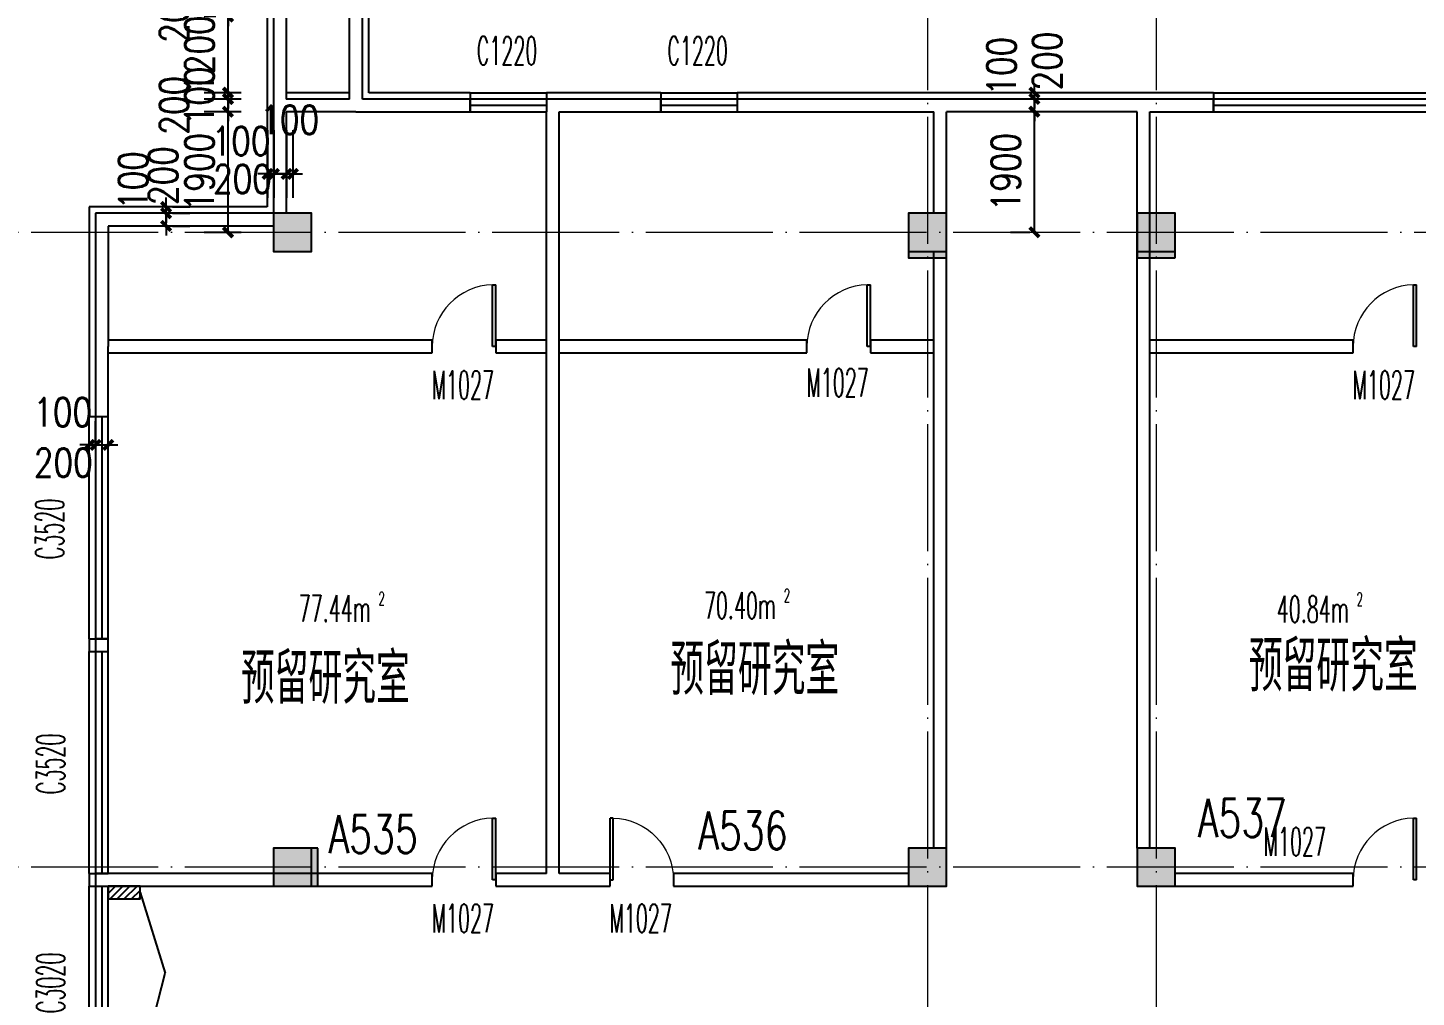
# Model space of a CAD drawing. Extents: x 1417642 to 3570900, y 124798 to 1191112.
# Drawn here: x 1439635 to 1461497, y 226385 to 241656 of the extents above; entities that cross this region are included whole.
import ezdxf

# ---------------------------------------------------------------- set-up
doc = ezdxf.new("R2010")
doc.units = 0
doc.header["$LTSCALE"] = 1000
doc.header["$MEASUREMENT"] = 0
doc.linetypes.add('DOTE', pattern=[2.42, 2, -0.2, 0.02, -0.2])
doc.layers.get('0').update_dxf_attribs({"linetype": 'CONTINUOUS'})
doc.layers.get('Defpoints').update_dxf_attribs({"linetype": 'CONTINUOUS'})
for name, color, linetype in [('colu', 2, 'CONTINUOUS'), ('COLUMN', 9, 'CONTINUOUS'), ('DOTE', 1, 'DOTE'), ('PUB_DIM', 3, 'CONTINUOUS'), ('PUB_HATCH', 8, 'CONTINUOUS'), ('PUB_TEXT', 40, 'CONTINUOUS'), ('SPACE', 7, 'CONTINUOUS'), ('STAIR', 2, 'CONTINUOUS'), ('SURFACE', 6, 'CONTINUOUS'), ('tiaozheng', 20, 'CONTINUOUS'), ('WALL', 4, 'CONTINUOUS'), ('WALL-MOVE', 6, 'CONTINUOUS'), ('WINDOW', 2, 'CONTINUOUS'), ('WINDOW_TEXT', 7, 'CONTINUOUS'), ('填充', 252, 'CONTINUOUS'), ('柱填充', 8, 'CONTINUOUS')]:
    doc.layers.add(name, color=color, linetype=linetype)
doc.styles.add('_TCH_SPACE', font='ROMANS', dxfattribs={"width": 0.7, "height": 5, "bigfont": 'Z'})
doc.styles.add('_TCH_WINDOW', font='ROMANS.shx', dxfattribs={"width": 0.7, "height": 400, "bigfont": 'Z.shx'})
doc.styles.add('DIM_FONT', font='SIMPLEX.shx', dxfattribs={"width": 0.8})
doc.styles.add('Z', font='ROMANS', dxfattribs={"width": 0.7, "bigfont": 'Z'})
doc.dimstyles.new('DIMN150', dxfattribs={"dimscale": 1.5, "dimtxt": 300, "dimasz": 100, "dimexe": 250, "dimexo": 300, "dimgap": 150, "dimtad": 1, "dimdec": 0, "dimzin": 0, "dimdsep": 46, "dimtxsty": 'DIM_FONT', "dimblk": 'ARCHTICK', "dimcen": 0.09, "dimdle": 1.5, "dimclrt": 7, "dimazin": 2, "dimtfac": 1, "dimtdec": 0, "dimtix": 1, "dimtmove": 2, "dimatfit": 3, "dimldrblk": 'ARCHTICK', "dimfxl": 1, "dimtolj": 1, "dimtzin": 0, "dimarcsym": 0})

# ---------------------------------------------------------------- blocks, each defined once
blk = doc.blocks.new('896')
at = {"layer": '柱填充'}
h = blk.add_hatch(color=256, dxfattribs=at)
h.paths.add_polyline_path([(1580873, 568265), (1580873, 568965), (1580273, 568965), (1580273, 568265)])
h.paths.add_polyline_path([(1572873, 568265), (1572873, 568965), (1572273, 568965), (1572273, 568265)])
h.paths.add_polyline_path([(1564873, 568265), (1564873, 568965), (1564273, 568965), (1564273, 568265)])
h.paths.add_polyline_path([(1556873, 568265), (1556873, 568965), (1556273, 568965), (1556273, 568265)])
h.paths.add_polyline_path([(1546873, 568265), (1546873, 568965), (1546273, 568965), (1546273, 568265)])
h.paths.add_polyline_path([(1536873, 568265), (1536873, 568965), (1536273, 568965), (1536273, 568265)])
h.paths.add_polyline_path([(1533273, 568265), (1533273, 568965), (1532673, 568965), (1532673, 568265)])
h.paths.add_polyline_path([(1523273, 568365), (1523273, 568965), (1522673, 568965), (1522673, 568365)])
h.paths.add_polyline_path([(1590123, 558965), (1589423, 558965), (1589423, 558365), (1590123, 558365)])
h.paths.add_polyline_path([(1580923, 558365), (1580923, 559065), (1580223, 559065), (1580223, 558365)])
h.paths.add_polyline_path([(1572923, 558365), (1572923, 559065), (1572223, 559065), (1572223, 558365)])
h.paths.add_polyline_path([(1564923, 558365), (1564923, 559065), (1564223, 559065), (1564223, 558365)])
h.paths.add_polyline_path([(1556923, 558365), (1556923, 559065), (1556223, 559065), (1556223, 558365)])
h.paths.add_polyline_path([(1546923, 558365), (1546923, 559065), (1546223, 559065), (1546223, 558365)])
h.paths.add_polyline_path([(1536873, 558365), (1536873, 558965), (1536273, 558965), (1536273, 558365)])
h.paths.add_polyline_path([(1533273, 558365), (1533273, 558965), (1532673, 558965), (1532673, 558365)])
h.paths.add_polyline_path([(1523372, 558965), (1522672, 558965), (1522672, 558365), (1523372, 558365)])
h.paths.add_polyline_path([(1590123, 554765), (1590123, 555365), (1589523, 555365), (1589523, 554765)])
h.paths.add_polyline_path([(1580873, 554765), (1580873, 555365), (1580273, 555365), (1580273, 554765)])
h.paths.add_polyline_path([(1572873, 554765), (1572873, 555365), (1572273, 555365), (1572273, 554765)])
h.paths.add_polyline_path([(1564873, 554765), (1564873, 555365), (1564273, 555365), (1564273, 554765)])
h.paths.add_polyline_path([(1556873, 554765), (1556873, 555365), (1556273, 555365), (1556273, 554765)])
h.paths.add_polyline_path([(1546873, 554765), (1546873, 555365), (1546273, 555365), (1546273, 554765)])
h.paths.add_polyline_path([(1536873, 554765), (1536873, 555365), (1536273, 555365), (1536273, 554765)])
h.paths.add_polyline_path([(1533273, 554765), (1533273, 555365), (1532673, 555365), (1532673, 554765)])
h.paths.add_polyline_path([(1523372, 555365), (1522672, 555365), (1522672, 554765), (1523372, 554765)])
h.paths.add_polyline_path([(1590123, 546765), (1590123, 547365), (1589523, 547365), (1589523, 546765)])
h.paths.add_polyline_path([(1580873, 546765), (1580873, 547365), (1580273, 547365), (1580273, 546765)])
h.paths.add_polyline_path([(1572873, 546765), (1572873, 547365), (1572273, 547365), (1572273, 546765)])
h.paths.add_polyline_path([(1564873, 546765), (1564873, 547365), (1564273, 547365), (1564273, 546765)])
h.paths.add_polyline_path([(1556873, 546765), (1556873, 547365), (1556273, 547365), (1556273, 546765)])
h.paths.add_polyline_path([(1546873, 546715), (1546873, 547415), (1546173, 547415), (1546173, 546715)])
h.paths.add_polyline_path([(1536973, 546715), (1536973, 547415), (1536273, 547415), (1536273, 546715)])
h.paths.add_polyline_path([(1533273, 546715), (1533273, 547415), (1532573, 547415), (1532573, 546715)])
h.paths.add_polyline_path([(1523372, 547365), (1522672, 547365), (1522672, 546765), (1523372, 546765)])
h.paths.add_polyline_path([(1546873, 539365), (1546173, 539365), (1546173, 538765), (1546873, 538765)])
h.paths.add_polyline_path([(1536973, 538715), (1536973, 539415), (1536273, 539415), (1536273, 538715)])
h.paths.add_polyline_path([(1533273, 538715), (1533273, 539415), (1532573, 539415), (1532573, 538715)])
h.paths.add_polyline_path([(1523372, 539365), (1522672, 539365), (1522672, 538765), (1523372, 538765)])
h.paths.add_polyline_path([(1546873, 531365), (1546173, 531365), (1546173, 530765), (1546873, 530765)])
h.paths.add_polyline_path([(1536973, 530715), (1536973, 531415), (1536273, 531415), (1536273, 530715)])
h.paths.add_polyline_path([(1533273, 530715), (1533273, 531415), (1532573, 531415), (1532573, 530715)])
h.paths.add_polyline_path([(1523372, 531365), (1522672, 531365), (1522672, 530765), (1523372, 530765)])
h.paths.add_polyline_path([(1546873, 523365), (1546173, 523365), (1546173, 522765), (1546873, 522765)])
h.paths.add_polyline_path([(1536973, 522715), (1536973, 523415), (1536273, 523415), (1536273, 522715)])
h.paths.add_polyline_path([(1533273, 522715), (1533273, 523415), (1532573, 523415), (1532573, 522715)])
h.paths.add_polyline_path([(1523372, 523365), (1522672, 523365), (1522672, 522765), (1523372, 522765)])
h.paths.add_polyline_path([(1546873, 515365), (1546173, 515365), (1546173, 514765), (1546873, 514765)])
h.paths.add_polyline_path([(1536973, 514715), (1536973, 515415), (1536273, 515415), (1536273, 514715)])
h.paths.add_polyline_path([(1533273, 514715), (1533273, 515415), (1532573, 515415), (1532573, 514715)])
h.paths.add_polyline_path([(1523372, 515365), (1522672, 515365), (1522672, 514765), (1523372, 514765)])
h.paths.add_polyline_path([(1546873, 507365), (1546173, 507365), (1546173, 506765), (1546873, 506765)])
h.paths.add_polyline_path([(1536973, 506715), (1536973, 507415), (1536273, 507415), (1536273, 506715)])
h.paths.add_polyline_path([(1533273, 506715), (1533273, 507415), (1532573, 507415), (1532573, 506715)])
h.paths.add_polyline_path([(1523372, 507365), (1522672, 507365), (1522672, 506765), (1523372, 506765)])
h.paths.add_polyline_path([(1546873, 499365), (1546173, 499365), (1546173, 498765), (1546873, 498765)])
h.paths.add_polyline_path([(1536973, 498715), (1536973, 499415), (1536273, 499415), (1536273, 498715)])
h.paths.add_polyline_path([(1533273, 498715), (1533273, 499415), (1532573, 499415), (1532573, 498715)])
h.paths.add_polyline_path([(1523372, 499365), (1522672, 499365), (1522672, 498765), (1523372, 498765)])
h.paths.add_polyline_path([(1546873, 490765), (1546873, 491365), (1546273, 491365), (1546273, 490765)])
h.paths.add_polyline_path([(1536873, 490765), (1536873, 491365), (1536273, 491365), (1536273, 490765)])
h.paths.add_polyline_path([(1533273, 490765), (1533273, 491365), (1532673, 491365), (1532673, 490765)])
h.paths.add_polyline_path([(1523273, 490765), (1523273, 491365), (1522673, 491365), (1522673, 490765)])
at = {"layer": 'colu'}
for points in [[(1523273, 568365), (1523273, 568965), (1522673, 568965), (1522673, 568365)], [(1533273, 568265), (1533273, 568965), (1532673, 568965), (1532673, 568265)], [(1536873, 568265), (1536873, 568965), (1536273, 568965), (1536273, 568265)], [(1523372, 558965), (1522672, 558965), (1522672, 558365), (1523372, 558365)], [(1533273, 558365), (1533273, 558965), (1532673, 558965), (1532673, 558365)], [(1536873, 558365), (1536873, 558965), (1536273, 558965), (1536273, 558365)]]:
    blk.add_lwpolyline(points, close=True, dxfattribs=at)
blk = doc.blocks.new('_ArchTick')
at = {"color": 0, "linetype": 'ByBlock', "const_width": 0.4}
blk.add_lwpolyline([(-0.5, -0.5), (0.5, 0.5)], dxfattribs=at)
blk = doc.blocks.new('*D193')
at = {"layer": 'Defpoints', "color": 0}
for p in [(1440903, 235084), (1440703, 234621), (1440903, 234621)]:
    blk.add_point(p, dxfattribs=at)
at = {"layer": 'PUB_DIM', "color": 0, "lineweight": -2}
for p, q in [((1440703, 235071), (1440703, 235459)), ((1440903, 235071), (1440903, 235459)), ((1440703, 235084), (1440553, 235084)), ((1440703, 235084), (1440903, 235084)), ((1440903, 235084), (1441053, 235084))]:
    blk.add_line(p, q, dxfattribs=at)
at = {"layer": 'PUB_DIM', "color": 0, "lineweight": -2, "xscale": 150, "yscale": 150, "zscale": 150}
blk.add_blockref('_ArchTick', (1440703, 235084), dxfattribs=at)
at = {"layer": 'PUB_DIM', "color": 0, "lineweight": -2, "xscale": 150, "yscale": 150, "zscale": 150, "rotation": 180}
blk.add_blockref('_ArchTick', (1440903, 235084), dxfattribs=at)
at = {"layer": 'PUB_DIM', "color": 7, "insert": (1440195, 234806), "char_height": 450, "attachment_point": 5, "style": 'DIM_FONT'}
blk.add_mtext('\\A1;200', dxfattribs=at)
blk = doc.blocks.new('*D194')
at = {"layer": 'Defpoints', "color": 0}
for p in [(1440703, 235084), (1440603, 234621), (1440703, 234621)]:
    blk.add_point(p, dxfattribs=at)
at = {"layer": 'PUB_DIM', "color": 0, "lineweight": -2}
for p, q in [((1440603, 235071), (1440603, 235459)), ((1440703, 235071), (1440703, 235459)), ((1440603, 235084), (1440453, 235084)), ((1440603, 235084), (1440703, 235084)), ((1440703, 235084), (1440853, 235084))]:
    blk.add_line(p, q, dxfattribs=at)
at = {"layer": 'PUB_DIM', "color": 0, "lineweight": -2, "xscale": 150, "yscale": 150, "zscale": 150}
blk.add_blockref('_ArchTick', (1440603, 235084), dxfattribs=at)
at = {"layer": 'PUB_DIM', "color": 0, "lineweight": -2, "xscale": 150, "yscale": 150, "zscale": 150, "rotation": 180}
blk.add_blockref('_ArchTick', (1440703, 235084), dxfattribs=at)
at = {"layer": 'PUB_DIM', "color": 7, "insert": (1440185, 235601), "char_height": 450, "attachment_point": 5, "style": 'DIM_FONT'}
blk.add_mtext('\\A1;100', dxfattribs=at)
blk = doc.blocks.new('*D195')
at = {"layer": 'Defpoints', "color": 0}
for p in [(1455485, 240333), (1455861, 240333), (1455861, 238433)]:
    blk.add_point(p, dxfattribs=at)
at = {"layer": 'PUB_DIM', "color": 0, "lineweight": -2}
for p, q in [((1455411, 240333), (1455110, 240333)), ((1455485, 238430), (1455485, 240335)), ((1455411, 238433), (1455110, 238433))]:
    blk.add_line(p, q, dxfattribs=at)
at = {"layer": 'PUB_DIM', "color": 0, "lineweight": -2, "xscale": 150, "yscale": 150, "zscale": 150}
for p, rotation in [((1455485, 240333), 90), ((1455485, 238433), 270)]:
    blk.add_blockref('_ArchTick', p, dxfattribs=dict(at, rotation=rotation))
at = {"layer": 'PUB_DIM', "color": 7, "insert": (1455035, 239383), "char_height": 450, "attachment_point": 5, "rotation": 90, "style": 'DIM_FONT'}
blk.add_mtext('\\A1;1900', dxfattribs=at)
blk = doc.blocks.new('*D196')
at = {"layer": 'Defpoints', "color": 0}
for p in [(1455485, 240533), (1455861, 240533), (1455861, 240333)]:
    blk.add_point(p, dxfattribs=at)
at = {"layer": 'PUB_DIM', "color": 0, "lineweight": -2}
for p, q in [((1455411, 240533), (1455110, 240533)), ((1455485, 240533), (1455485, 240683)), ((1455485, 240333), (1455485, 240533)), ((1455411, 240333), (1455110, 240333)), ((1455485, 240333), (1455485, 240183))]:
    blk.add_line(p, q, dxfattribs=at)
at = {"layer": 'PUB_DIM', "color": 0, "lineweight": -2, "xscale": 150, "yscale": 150, "zscale": 150}
for p, rotation in [((1455485, 240533), 270), ((1455485, 240333), 90)]:
    blk.add_blockref('_ArchTick', p, dxfattribs=dict(at, rotation=rotation))
at = {"layer": 'PUB_DIM', "color": 7, "insert": (1455686, 241132), "char_height": 450, "attachment_point": 5, "rotation": 90, "style": 'DIM_FONT'}
blk.add_mtext('\\A1;200', dxfattribs=at)
blk = doc.blocks.new('*D197')
at = {"layer": 'Defpoints', "color": 0}
for p in [(1455485, 240633), (1455861, 240633), (1455861, 240533)]:
    blk.add_point(p, dxfattribs=at)
at = {"layer": 'PUB_DIM', "color": 0, "lineweight": -2}
for p, q in [((1455485, 240633), (1455485, 240783)), ((1455411, 240633), (1455110, 240633)), ((1455411, 240533), (1455110, 240533)), ((1455485, 240533), (1455485, 240633)), ((1455485, 240533), (1455485, 240383))]:
    blk.add_line(p, q, dxfattribs=at)
at = {"layer": 'PUB_DIM', "color": 0, "lineweight": -2, "xscale": 150, "yscale": 150, "zscale": 150}
for p, rotation in [((1455485, 240633), 270), ((1455485, 240533), 90)]:
    blk.add_blockref('_ArchTick', p, dxfattribs=dict(at, rotation=rotation))
at = {"layer": 'PUB_DIM', "color": 7, "insert": (1454968, 241050), "char_height": 450, "attachment_point": 5, "rotation": 90, "style": 'DIM_FONT'}
blk.add_mtext('\\A1;100', dxfattribs=at)
blk = doc.blocks.new('*D198')
at = {"layer": 'Defpoints', "color": 0}
for p in [(1441466, 238733), (1441466, 238533), (1441812, 238733)]:
    blk.add_point(p, dxfattribs=at)
at = {"layer": 'PUB_DIM', "color": 0, "lineweight": -2}
for p, q in [((1441812, 238733), (1441812, 238883)), ((1441812, 238533), (1441812, 238733)), ((1441812, 238533), (1441812, 238383)), ((1441916, 238733), (1442187, 238733)), ((1441916, 238533), (1442187, 238533))]:
    blk.add_line(p, q, dxfattribs=at)
at = {"layer": 'PUB_DIM', "color": 0, "lineweight": -2, "xscale": 150, "yscale": 150, "zscale": 150}
for p, rotation in [((1441812, 238733), 270), ((1441812, 238533), 90)]:
    blk.add_blockref('_ArchTick', p, dxfattribs=dict(at, rotation=rotation))
at = {"layer": 'PUB_DIM', "color": 7, "insert": (1441766, 239327), "char_height": 450, "attachment_point": 5, "rotation": 90, "style": 'DIM_FONT'}
blk.add_mtext('\\A1;200', dxfattribs=at)
blk = doc.blocks.new('*D199')
at = {"layer": 'Defpoints', "color": 0}
for p in [(1441466, 238833), (1441812, 238833), (1441466, 238733)]:
    blk.add_point(p, dxfattribs=at)
at = {"layer": 'PUB_DIM', "color": 0, "lineweight": -2}
for p, q in [((1441812, 238833), (1441812, 238983)), ((1441812, 238733), (1441812, 238833)), ((1441916, 238833), (1442187, 238833)), ((1441812, 238733), (1441812, 238583)), ((1441916, 238733), (1442187, 238733))]:
    blk.add_line(p, q, dxfattribs=at)
at = {"layer": 'PUB_DIM', "color": 0, "lineweight": -2, "xscale": 150, "yscale": 150, "zscale": 150}
for p, rotation in [((1441812, 238833), 270), ((1441812, 238733), 90)]:
    blk.add_blockref('_ArchTick', p, dxfattribs=dict(at, rotation=rotation))
at = {"layer": 'PUB_DIM', "color": 7, "insert": (1441294, 239250), "char_height": 450, "attachment_point": 5, "rotation": 90, "style": 'DIM_FONT'}
blk.add_mtext('\\A1;100', dxfattribs=at)
blk = doc.blocks.new('*D200')
at = {"layer": 'Defpoints', "color": 0}
for p in [(1443710, 240493), (1443810, 240493), (1443810, 239354)]:
    blk.add_point(p, dxfattribs=at)
at = {"layer": 'PUB_DIM', "color": 0, "lineweight": -2}
for p, q in [((1443710, 240043), (1443710, 238979)), ((1443810, 240043), (1443810, 238979)), ((1443710, 239354), (1443560, 239354)), ((1443710, 239354), (1443810, 239354)), ((1443810, 239354), (1443960, 239354))]:
    blk.add_line(p, q, dxfattribs=at)
at = {"layer": 'PUB_DIM', "color": 0, "lineweight": -2, "xscale": 150, "yscale": 150, "zscale": 150}
blk.add_blockref('_ArchTick', (1443710, 239354), dxfattribs=at)
at = {"layer": 'PUB_DIM', "color": 0, "lineweight": -2, "xscale": 150, "yscale": 150, "zscale": 150, "rotation": 180}
blk.add_blockref('_ArchTick', (1443810, 239354), dxfattribs=at)
at = {"layer": 'PUB_DIM', "color": 7, "insert": (1443760, 240205), "char_height": 450, "attachment_point": 5, "style": 'DIM_FONT'}
blk.add_mtext('\\A1;100', dxfattribs=at)
blk = doc.blocks.new('*D201')
at = {"layer": 'Defpoints', "color": 0}
for p in [(1443510, 240493), (1443710, 240493), (1443710, 239354)]:
    blk.add_point(p, dxfattribs=at)
at = {"layer": 'PUB_DIM', "color": 0, "lineweight": -2}
for p, q in [((1443510, 240043), (1443510, 238979)), ((1443710, 240043), (1443710, 238979)), ((1443510, 239354), (1443360, 239354)), ((1443510, 239354), (1443710, 239354)), ((1443710, 239354), (1443860, 239354))]:
    blk.add_line(p, q, dxfattribs=at)
at = {"layer": 'PUB_DIM', "color": 0, "lineweight": -2, "xscale": 150, "yscale": 150, "zscale": 150}
blk.add_blockref('_ArchTick', (1443510, 239354), dxfattribs=at)
at = {"layer": 'PUB_DIM', "color": 0, "lineweight": -2, "xscale": 150, "yscale": 150, "zscale": 150, "rotation": 180}
blk.add_blockref('_ArchTick', (1443710, 239354), dxfattribs=at)
at = {"layer": 'PUB_DIM', "color": 7, "insert": (1443016, 239274), "char_height": 450, "attachment_point": 5, "style": 'DIM_FONT'}
blk.add_mtext('\\A1;200', dxfattribs=at)
blk = doc.blocks.new('*D202')
at = {"layer": 'Defpoints', "color": 0}
for p in [(1443410, 240493), (1443510, 240493), (1443510, 239354)]:
    blk.add_point(p, dxfattribs=at)
at = {"layer": 'PUB_DIM', "color": 0, "lineweight": -2}
for p, q in [((1443410, 240043), (1443410, 238979)), ((1443510, 240043), (1443510, 238979)), ((1443410, 239354), (1443260, 239354)), ((1443410, 239354), (1443510, 239354)), ((1443510, 239354), (1443660, 239354))]:
    blk.add_line(p, q, dxfattribs=at)
at = {"layer": 'PUB_DIM', "color": 0, "lineweight": -2, "xscale": 150, "yscale": 150, "zscale": 150}
blk.add_blockref('_ArchTick', (1443410, 239354), dxfattribs=at)
at = {"layer": 'PUB_DIM', "color": 0, "lineweight": -2, "xscale": 150, "yscale": 150, "zscale": 150, "rotation": 180}
blk.add_blockref('_ArchTick', (1443510, 239354), dxfattribs=at)
at = {"layer": 'PUB_DIM', "color": 7, "insert": (1442993, 239871), "char_height": 450, "attachment_point": 5, "style": 'DIM_FONT'}
blk.add_mtext('\\A1;100', dxfattribs=at)
blk = doc.blocks.new('*D203')
at = {"layer": 'Defpoints', "color": 0}
for p in [(1442788, 240333), (1443447, 240333), (1443447, 238433)]:
    blk.add_point(p, dxfattribs=at)
at = {"layer": 'PUB_DIM', "color": 0, "lineweight": -2}
for p, q in [((1442997, 240333), (1442413, 240333)), ((1442788, 238430), (1442788, 240335)), ((1442997, 238433), (1442413, 238433))]:
    blk.add_line(p, q, dxfattribs=at)
at = {"layer": 'PUB_DIM', "color": 0, "lineweight": -2, "xscale": 150, "yscale": 150, "zscale": 150}
for p, rotation in [((1442788, 240333), 90), ((1442788, 238433), 270)]:
    blk.add_blockref('_ArchTick', p, dxfattribs=dict(at, rotation=rotation))
at = {"layer": 'PUB_DIM', "color": 7, "insert": (1442338, 239383), "char_height": 450, "attachment_point": 5, "rotation": 90, "style": 'DIM_FONT'}
blk.add_mtext('\\A1;1900', dxfattribs=at)
blk = doc.blocks.new('*D204')
at = {"layer": 'Defpoints', "color": 0}
for p in [(1442788, 240533), (1443447, 240533), (1443447, 240333)]:
    blk.add_point(p, dxfattribs=at)
at = {"layer": 'PUB_DIM', "color": 0, "lineweight": -2}
for p, q in [((1442997, 240533), (1442413, 240533)), ((1442788, 240533), (1442788, 240683)), ((1442788, 240333), (1442788, 240533)), ((1442997, 240333), (1442413, 240333)), ((1442788, 240333), (1442788, 240183))]:
    blk.add_line(p, q, dxfattribs=at)
at = {"layer": 'PUB_DIM', "color": 0, "lineweight": -2, "xscale": 150, "yscale": 150, "zscale": 150}
for p, rotation in [((1442788, 240533), 270), ((1442788, 240333), 90)]:
    blk.add_blockref('_ArchTick', p, dxfattribs=dict(at, rotation=rotation))
at = {"layer": 'PUB_DIM', "color": 7, "insert": (1441937, 240433), "char_height": 450, "attachment_point": 5, "rotation": 90, "style": 'DIM_FONT'}
blk.add_mtext('\\A1;200', dxfattribs=at)
blk = doc.blocks.new('*D205')
at = {"layer": 'Defpoints', "color": 0}
for p in [(1442788, 240633), (1443447, 240633), (1443447, 240533)]:
    blk.add_point(p, dxfattribs=at)
at = {"layer": 'PUB_DIM', "color": 0, "lineweight": -2}
for p, q in [((1442788, 240633), (1442788, 240783)), ((1442997, 240633), (1442413, 240633)), ((1442997, 240533), (1442413, 240533)), ((1442788, 240533), (1442788, 240633)), ((1442788, 240533), (1442788, 240383))]:
    blk.add_line(p, q, dxfattribs=at)
at = {"layer": 'PUB_DIM', "color": 0, "lineweight": -2, "xscale": 150, "yscale": 150, "zscale": 150}
for p, rotation in [((1442788, 240633), 270), ((1442788, 240533), 90)]:
    blk.add_blockref('_ArchTick', p, dxfattribs=dict(at, rotation=rotation))
at = {"layer": 'PUB_DIM', "color": 7, "insert": (1442338, 240583), "char_height": 450, "attachment_point": 5, "rotation": 90, "style": 'DIM_FONT'}
blk.add_mtext('\\A1;100', dxfattribs=at)
blk = doc.blocks.new('*D206')
at = {"layer": 'Defpoints', "color": 0}
for p in [(1442788, 241833), (1443447, 241833), (1443447, 240633)]:
    blk.add_point(p, dxfattribs=at)
at = {"layer": 'PUB_DIM', "color": 0, "lineweight": -2}
for p, q in [((1442997, 241833), (1442413, 241833)), ((1442788, 241833), (1442788, 241983)), ((1442788, 240633), (1442788, 241833)), ((1442997, 240633), (1442413, 240633)), ((1442788, 240633), (1442788, 240483))]:
    blk.add_line(p, q, dxfattribs=at)
at = {"layer": 'PUB_DIM', "color": 0, "lineweight": -2, "xscale": 150, "yscale": 150, "zscale": 150}
for p, rotation in [((1442788, 241833), 270), ((1442788, 240633), 90)]:
    blk.add_blockref('_ArchTick', p, dxfattribs=dict(at, rotation=rotation))
at = {"layer": 'PUB_DIM', "color": 7, "insert": (1442338, 241233), "char_height": 450, "attachment_point": 5, "rotation": 90, "style": 'DIM_FONT'}
blk.add_mtext('\\A1;1200', dxfattribs=at)
blk = doc.blocks.new('*D207')
at = {"layer": 'Defpoints', "color": 0}
for p in [(1442788, 242033), (1443447, 242033), (1443447, 241833)]:
    blk.add_point(p, dxfattribs=at)
at = {"layer": 'PUB_DIM', "color": 0, "lineweight": -2}
for p, q in [((1442997, 242033), (1442413, 242033)), ((1442788, 242033), (1442788, 242183)), ((1442788, 241833), (1442788, 242033)), ((1442997, 241833), (1442413, 241833)), ((1442788, 241833), (1442788, 241683))]:
    blk.add_line(p, q, dxfattribs=at)
at = {"layer": 'PUB_DIM', "color": 0, "lineweight": -2, "xscale": 150, "yscale": 150, "zscale": 150}
for p, rotation in [((1442788, 242033), 270), ((1442788, 241833), 90)]:
    blk.add_blockref('_ArchTick', p, dxfattribs=dict(at, rotation=rotation))
at = {"layer": 'PUB_DIM', "color": 7, "insert": (1441937, 241883), "char_height": 450, "attachment_point": 5, "rotation": 90, "style": 'DIM_FONT'}
blk.add_mtext('\\A1;200', dxfattribs=at)
blk = doc.blocks.new('_FZH')
blk.add_lwpolyline([(-0.5, -0.5), (0.5, -0.5), (0.5, 0.5), (-0.5, 0.5)], close=True)
at = {"layer": 'PUB_HATCH'}
blk.add_solid([(-0.5, -0.5), (0.5, -0.5), (-0.5, 0.5), (0.5, 0.5)], dxfattribs=at)
blk = doc.blocks.new('$TCHSYS$WIN2D')
for p, q in [((-0.5, 0.5), (0.5, 0.5)), ((-0.5, 0.5), (-0.5, -0.5)), ((0.5, 0.5), (0.5, -0.5)), ((0.5, 0.1667), (-0.5, 0.1667)), ((0.5, -0.1667), (-0.5, -0.1667)), ((-0.5, -0.5), (0.5, -0.5))]:
    blk.add_line(p, q)
blk = doc.blocks.new('$DorLib2D$00000001')
for p, q in [((0.45, 0.975), (0.5, 0.975)), ((0.45, 0), (0.45, 0.975)), ((0.5, 0), (0.5, 0.975)), ((0.5, 0), (0.45, 0))]:
    blk.add_line(p, q)
at = {"lineweight": 13}
blk.add_arc((0.475, 0), 0.975, 91.4693, 180, dxfattribs=at)

msp = doc.modelspace()

# ---------------------------------------------------------------- hatches: boundary and pattern name
at = {"layer": 'STAIR'}
h = msp.add_hatch(dxfattribs=at)
h.set_pattern_fill('ANSI31', color=256, scale=50)
h.set_pattern_definition([(45, (-847.33, -252508.99), (-56.1266008, 56.1266008), [])])
h.paths.add_polyline_path([(1440903.1, 228132.7), (1440903.1, 227932.7), (1441403.1, 227932.7), (1441403.1, 228132.7)])

# ---------------------------------------------------------------- linework, layer by layer
at = {"layer": 'DOTE', "lineweight": 0}
for points in [[(1453803.1, 242672.6), (1453803.1, 132632.2)], [(1457403.1, 242672.6), (1457403.1, 132632.2)], [(1596566.6, 238432.7), (1432076.7, 238432.7)], [(1596566.6, 228432.7), (1432076.7, 228432.7)]]:
    msp.add_lwpolyline(points, dxfattribs=at)
at = {"layer": 'STAIR'}
for p in [(1441403.1, 228032.7), (1441403.1, 225232.7)]:
    msp.add_line(p, (1441796.8, 226762.8), dxfattribs=at)
msp.add_lwpolyline([(1440903.1, 228132.7), (1440903.1, 227932.7), (1441403.1, 227932.7), (1441403.1, 228132.7), (1440903.1, 228132.7)], dxfattribs=at)
at = {"layer": 'SURFACE'}
for p, q in [((1443403.1, 242132.7), (1443403.1, 240432.7)), ((1445003.1, 240632.7), (1445003.1, 242132.7)), ((1444703.1, 240632.7), (1443703.1, 240632.7)), ((1446603.1, 240632.7), (1445003.1, 240632.7)), ((1446603.1, 240632.7), (1446603.1, 240532.7)), ((1447803.1, 240632.7), (1447803.1, 240532.7)), ((1447903.1, 240632.7), (1447803.1, 240632.7)), ((1449603.1, 240632.7), (1447903.1, 240632.7)), ((1449603.1, 240632.7), (1449603.1, 240532.7)), ((1450803.1, 240632.7), (1450803.1, 240532.7)), ((1454003.1, 240632.7), (1450803.1, 240632.7)), ((1457203.1, 240632.7), (1454003.1, 240632.7)), ((1458303.1, 240632.7), (1457203.1, 240632.7)), ((1458303.1, 240632.7), (1458303.1, 240532.7)), ((1443403.1, 240432.7), (1443403.1, 238832.7)), ((1443403.1, 238832.7), (1440603.1, 238832.7)), ((1440603.1, 238832.7), (1440603.1, 236632.7)), ((1440603.1, 236632.7), (1440603.1, 235532.7)), ((1440603.1, 235532.7), (1440703.1, 235532.7)), ((1440603.1, 232032.7), (1440703.1, 232032.7)), ((1440603.1, 232032.7), (1440603.1, 231832.7)), ((1440603.1, 231832.7), (1440703.1, 231832.7)), ((1440603.1, 228332.7), (1440703.1, 228332.7)), ((1440603.1, 228332.7), (1440603.1, 228232.7)), ((1440603.1, 228232.7), (1440603.1, 228132.7)), ((1440603.1, 228132.7), (1440703.1, 228132.7))]:
    msp.add_line(p, q, dxfattribs=at)
at = {"layer": 'WALL'}
for p, q in [((1443503.1, 242032.7), (1443503.1, 240432.7)), ((1444903.1, 240532.7), (1444903.1, 242032.7)), ((1443703.1, 241832.7), (1443703.1, 240532.7)), ((1444703.1, 240532.7), (1444703.1, 241832.7)), ((1444703.1, 240532.7), (1443703.1, 240532.7)), ((1446603.1, 240532.7), (1444903.1, 240532.7)), ((1446603.1, 240332.7), (1446603.1, 240532.7)), ((1447903.1, 240532.7), (1447803.1, 240532.7)), ((1447803.1, 240532.7), (1447803.1, 240332.7)), ((1449603.1, 240532.7), (1447903.1, 240532.7)), ((1449603.1, 240332.7), (1449603.1, 240532.7)), ((1454003.1, 240532.7), (1450803.1, 240532.7)), ((1450803.1, 240532.7), (1450803.1, 240332.7)), ((1457203.1, 240532.7), (1454003.1, 240532.7)), ((1458303.1, 240532.7), (1457203.1, 240532.7)), ((1458303.1, 240332.7), (1458303.1, 240532.7)), ((1443503.1, 240432.7), (1443503.1, 238732.7)), ((1444803.1, 240332.7), (1443703.1, 240332.7)), ((1443703.1, 240332.7), (1443703.1, 238732.7)), ((1444803.1, 240332.7), (1446603.1, 240332.7)), ((1447803.1, 236632.7), (1447803.1, 240332.7)), ((1448003.1, 236632.7), (1448003.1, 240332.7)), ((1448003.1, 240332.7), (1449603.1, 240332.7)), ((1450803.1, 240332.7), (1453903.1, 240332.7)), ((1453903.1, 238732.7), (1453903.1, 240332.7)), ((1454103.1, 238732.7), (1454103.1, 240332.7)), ((1457103.1, 240332.7), (1454103.1, 240332.7)), ((1457103.1, 236632.7), (1457103.1, 240332.7)), ((1457303.1, 236632.7), (1457303.1, 240332.7)), ((1457303.1, 240332.7), (1458303.1, 240332.7)), ((1443503.1, 238732.7), (1440703.1, 238732.7)), ((1440703.1, 238732.7), (1440703.1, 236632.7)), ((1443503.1, 238532.7), (1440903.1, 238532.7)), ((1440903.1, 238532.7), (1440903.1, 236632.7)), ((1453903.1, 236632.7), (1453903.1, 238132.7)), ((1454103.1, 236632.7), (1454103.1, 238132.7)), ((1440703.1, 236632.7), (1440703.1, 235532.7)), ((1440903.1, 235532.7), (1440903.1, 236632.7)), ((1447803.1, 228332.7), (1447803.1, 236632.7)), ((1448003.1, 228332.7), (1448003.1, 236632.7)), ((1453903.1, 228732.7), (1453903.1, 236632.7)), ((1454103.1, 228732.7), (1454103.1, 236632.7)), ((1457103.1, 228732.7), (1457103.1, 236632.7)), ((1457303.1, 228732.7), (1457303.1, 236632.7)), ((1440703.1, 235532.7), (1440903.1, 235532.7)), ((1440703.1, 232032.7), (1440703.1, 231832.7)), ((1440903.1, 232032.7), (1440703.1, 232032.7)), ((1440903.1, 231832.7), (1440903.1, 232032.7)), ((1440703.1, 231832.7), (1440903.1, 231832.7)), ((1440903.1, 228332.7), (1440703.1, 228332.7)), ((1440703.1, 228332.7), (1440703.1, 228232.7)), ((1446003.1, 228332.7), (1440903.1, 228332.7)), ((1446003.1, 228132.7), (1446003.1, 228332.7)), ((1447803.1, 228332.7), (1447003.1, 228332.7)), ((1447003.1, 228332.7), (1447003.1, 228132.7)), ((1448803.1, 228332.7), (1448003.1, 228332.7)), ((1448803.1, 228132.7), (1448803.1, 228332.7)), ((1453503.1, 228332.7), (1449803.1, 228332.7)), ((1449803.1, 228332.7), (1449803.1, 228132.7)), ((1460503.1, 228332.7), (1457703.1, 228332.7)), ((1460503.1, 228132.7), (1460503.1, 228332.7)), ((1440703.1, 228232.7), (1440703.1, 228132.7)), ((1440703.1, 228132.7), (1440903.1, 228132.7)), ((1440903.1, 228132.7), (1446003.1, 228132.7)), ((1447003.1, 228132.7), (1447903.1, 228132.7)), ((1447903.1, 228132.7), (1448803.1, 228132.7)), ((1449803.1, 228132.7), (1453503.1, 228132.7)), ((1457703.1, 228132.7), (1460503.1, 228132.7))]:
    msp.add_line(p, q, dxfattribs=at)
at = {"layer": 'WALL-MOVE'}
for p, q in [((1446003.1, 236732.7), (1440903.1, 236732.7)), ((1446003.1, 236532.7), (1446003.1, 236732.7)), ((1447803.1, 236732.7), (1447003.1, 236732.7)), ((1447003.1, 236732.7), (1447003.1, 236532.7)), ((1451903.1, 236732.7), (1448003.1, 236732.7)), ((1451903.1, 236532.7), (1451903.1, 236732.7)), ((1453903.1, 236732.7), (1452903.1, 236732.7)), ((1452903.1, 236732.7), (1452903.1, 236532.7)), ((1460503.1, 236732.7), (1457303.1, 236732.7)), ((1460503.1, 236532.7), (1460503.1, 236732.7)), ((1440903.1, 236532.7), (1446003.1, 236532.7)), ((1447003.1, 236532.7), (1447803.1, 236532.7)), ((1448003.1, 236532.7), (1451903.1, 236532.7)), ((1452903.1, 236532.7), (1453903.1, 236532.7)), ((1457303.1, 236532.7), (1460503.1, 236532.7))]:
    msp.add_line(p, q, dxfattribs=at)

# ---------------------------------------------------------------- block references
at = {"layer": 'COLUMN', "lineweight": 0, "xscale": 600, "yscale": 600, "zscale": 600}
for p in [(1443803.1, 238432.7), (1453803.1, 238432.7), (1457403.1, 238432.7), (1443803.1, 228432.7), (1453803.1, 228432.7), (1457403.1, 228432.7)]:
    msp.add_blockref('_FZH', p, dxfattribs=at)
at = {"layer": 'tiaozheng'}
msp.add_blockref('896', (-79169.7, -330232.4), dxfattribs=at)
at = {"layer": 'WINDOW', "color": 2}
ref = msp.add_blockref('$TCHSYS$WIN2D', (1447203.1, 240482.7), dxfattribs=dict(at, xscale=-1200, yscale=-300, zscale=-1200, rotation=180))
ref.add_attrib('A', 'C1220', (1446704.3, 241069.2), dxfattribs={"layer": 'WINDOW_TEXT', "color": 2, "height": 446.25, "style": '_TCH_WINDOW', "width": 0.494118})
ref = msp.add_blockref('$TCHSYS$WIN2D', (1450203.1, 240482.7), dxfattribs=dict(at, xscale=-1200, yscale=-300, zscale=-1200, rotation=180))
ref.add_attrib('A', 'C1220', (1449704.3, 241069.2), dxfattribs={"layer": 'WINDOW_TEXT', "color": 2, "height": 446.25, "style": '_TCH_WINDOW', "width": 0.494118})
ref = msp.add_blockref('$TCHSYS$WIN2D', (1462253.1, 240482.7), dxfattribs=dict(at, xscale=-7900, yscale=-300, zscale=-7900, rotation=180))
ref.add_attrib('A', 'MQ-2', (1461734.1, 240689.3), dxfattribs={"layer": 'WINDOW_TEXT', "color": 2, "height": 446.25, "style": '_TCH_WINDOW', "width": 0.494118})
at = {"layer": 'WINDOW', "lineweight": 0}
ref = msp.add_blockref('$DorLib2D$00000001', (1446503.1, 236632.7), dxfattribs=dict(at, xscale=1000, yscale=1000, zscale=1000))
ref.add_attrib('A', 'M1027', (1445993.8, 235805.6), dxfattribs={"layer": 'WINDOW_TEXT', "lineweight": 0, "height": 446.25, "style": '_TCH_WINDOW', "width": 0.494118})
ref = msp.add_blockref('$DorLib2D$00000001', (1452403.1, 236632.7), dxfattribs=dict(at, xscale=1000, yscale=1000, zscale=1000, rotation=359.9999999999981))
ref.add_attrib('A', 'M1027', (1451893.8, 235842), dxfattribs={"layer": 'WINDOW_TEXT', "lineweight": 0, "height": 446.25, "style": '_TCH_WINDOW', "width": 0.494118})
ref = msp.add_blockref('$DorLib2D$00000001', (1461003.1, 236632.7), dxfattribs=dict(at, xscale=1000, yscale=1000, zscale=1000, rotation=359.9999999999991))
ref.add_attrib('A', 'M1027', (1460493.8, 235805.6), dxfattribs={"layer": 'WINDOW_TEXT', "lineweight": 0, "height": 446.25, "style": '_TCH_WINDOW', "width": 0.494118})
at = {"layer": 'WINDOW', "color": 2}
ref = msp.add_blockref('$TCHSYS$WIN2D', (1440753.1, 233782.7), dxfattribs=dict(at, xscale=-3500, yscale=-300, zscale=-3500, rotation=270))
ref.add_attrib('A', 'C3520', (1440202.9, 233284), dxfattribs={"layer": 'WINDOW_TEXT', "color": 2, "height": 446.25, "rotation": 90, "style": '_TCH_WINDOW', "width": 0.494118})
ref = msp.add_blockref('$TCHSYS$WIN2D', (1440753.1, 230082.7), dxfattribs=dict(at, xscale=-3500, yscale=-300, zscale=-3500, rotation=270))
ref.add_attrib('A', 'C3520', (1440217.9, 229584), dxfattribs={"layer": 'WINDOW_TEXT', "color": 2, "height": 446.25, "rotation": 90, "style": '_TCH_WINDOW', "width": 0.494118})
at = {"layer": 'WINDOW', "lineweight": 0}
ref = msp.add_blockref('$DorLib2D$00000001', (1446503.1, 228232.7), dxfattribs=dict(at, xscale=-1000, yscale=-1000, zscale=-1000, rotation=180.0000000000479))
ref.add_attrib('A', 'M1027', (1445993.8, 227405.6), dxfattribs={"layer": 'WINDOW_TEXT', "lineweight": 0, "height": 446.25, "style": '_TCH_WINDOW', "width": 0.494118})
ref = msp.add_blockref('$DorLib2D$00000001', (1449303.1, 228232.7), dxfattribs=dict(at, xscale=1000, yscale=-1000, zscale=1000, rotation=180.0000000000464))
ref.add_attrib('A', 'M1027', (1448793.8, 227405.6), dxfattribs={"layer": 'WINDOW_TEXT', "lineweight": 0, "height": 446.25, "style": '_TCH_WINDOW', "width": 0.494118})
ref = msp.add_blockref('$DorLib2D$00000001', (1461003.1, 228232.7), dxfattribs=dict(at, xscale=-1000, yscale=-1000, zscale=-1000, rotation=180))
ref.add_attrib('A', 'M1027', (1459093.1, 228611.7), dxfattribs={"layer": 'WINDOW_TEXT', "lineweight": 0, "height": 446.25, "style": '_TCH_WINDOW', "width": 0.494118})
at = {"layer": 'WINDOW', "color": 2}
ref = msp.add_blockref('$TCHSYS$WIN2D', (1440753.1, 226632.7), dxfattribs=dict(at, xscale=-3000, yscale=-300, zscale=-3000, rotation=270))
ref.add_attrib('A', 'C3020', (1440218.1, 226134), dxfattribs={"layer": 'WINDOW_TEXT', "color": 2, "height": 446.25, "rotation": 90, "style": '_TCH_WINDOW', "width": 0.494118})

# ---------------------------------------------------------------- texts
at = {"layer": 'PUB_TEXT', "color": 1, "lineweight": 60, "style": 'Z', "width": 0.7}
for s, p in [('A537', (1458059.2, 228908.9)), ('A535', (1444371.7, 228655.2)), ('A536', (1450193.4, 228709.9))]:
    msp.add_text(s, height=600, dxfattribs=at).set_placement(p)
at = {"layer": 'SPACE', "style": '_TCH_SPACE', "width": 0.525}
for s, height, p in [('77.44m', 420, (1443901, 232296.8)), ('2', 210, (1445161, 232559.3)), ('70.40m', 420, (1450281.1, 232345.5)), ('2', 210, (1451541.1, 232608)), ('40.84m', 420, (1459301.2, 232289.3)), ('2', 210, (1460561.2, 232551.8))]:
    msp.add_text(s, height=height, dxfattribs=at).set_placement(p)
at = {"layer": '填充', "char_height": 600, "width": 2747.49, "attachment_point": 2, "style": '_TCH_WINDOW'}
for insert in [(1451082.4, 231946.3), (1460190.7, 232002.2), (1444321, 231806.7)]:
    msp.add_mtext('{\\H1.333x;\\C3;预留研究室}', dxfattribs=dict(at, insert=insert))

# ---------------------------------------------------------------- dimensions: what is measured, and where the dimension line sits
at = {"layer": 'PUB_DIM'}
for base, p1, p2, angle, picture, middle in [((1442788.2, 242032.7), (1443446.7, 241832.7), (1443446.7, 242032.7), 90, '*D207', (1441936.9, 241882.7)), ((1455485.4, 240532.7), (1455861.3, 240332.7), (1455861.3, 240532.7), 90, '*D196', (1455686.4, 241132.4)), ((1455485.4, 240632.7), (1455861.3, 240532.7), (1455861.3, 240632.7), 90, '*D197', (1454967.9, 241050.5)), ((1442788.2, 240532.7), (1443446.7, 240332.7), (1443446.7, 240532.7), 90, '*D204', (1441936.9, 240432.7)), ((1443510.3, 239353.9), (1443410.3, 240492.7), (1443510.3, 240492.7), 0, '*D202', (1442992.5, 239871.4)), ((1443710.3, 239353.9), (1443510.3, 240492.7), (1443710.3, 240492.7), 0, '*D201', (1443016.2, 239274.3)), ((1443810.3, 239353.9), (1443710.3, 240492.7), (1443810.3, 240492.7), 0, '*D200', (1443760.3, 240205.1)), ((1441811.9, 238732.7), (1441466, 238532.7), (1441466, 238732.7), 90, '*D198', (1441766.4, 239327.4)), ((1441811.9, 238832.7), (1441466, 238732.7), (1441466, 238832.7), 90, '*D199', (1441294.4, 239250.5)), ((1440703.1, 235083.7), (1440603.1, 234621.2), (1440703.1, 234621.2), 0, '*D194', (1440185.3, 235601.2)), ((1440903.1, 235083.7), (1440703.1, 234621.2), (1440903.1, 234621.2), 0, '*D193', (1440194.9, 234806.4))]:
    dim = msp.add_linear_dim(base=base, p1=p1, p2=p2, angle=angle, dimstyle='DIMN150', dxfattribs=at)
    dim.commit()
    dim.dimension.update_dxf_attribs({"geometry": picture, "text_midpoint": middle, "dimtype": 129})
for p1, p2, distance, picture, middle in [((1443446.7, 240632.7), (1443446.7, 241832.7), 658.5, '*D206', (1442338.2, 241232.7)), ((1443446.7, 240532.7), (1443446.7, 240632.7), 658.5, '*D205', (1442338.2, 240582.7)), ((1443446.7, 238432.7), (1443446.7, 240332.7), 658.5, '*D203', (1442338.2, 239382.7)), ((1455861.3, 238432.7), (1455861.3, 240332.7), 375.9, '*D195', (1455035.4, 239382.7))]:
    dim = msp.add_aligned_dim(p1=p1, p2=p2, distance=distance, dimstyle='DIMN150', dxfattribs=at)
    dim.commit()
    dim.dimension.update_dxf_attribs({"geometry": picture, "text_midpoint": middle})

doc.saveas('drawing.dxf')
